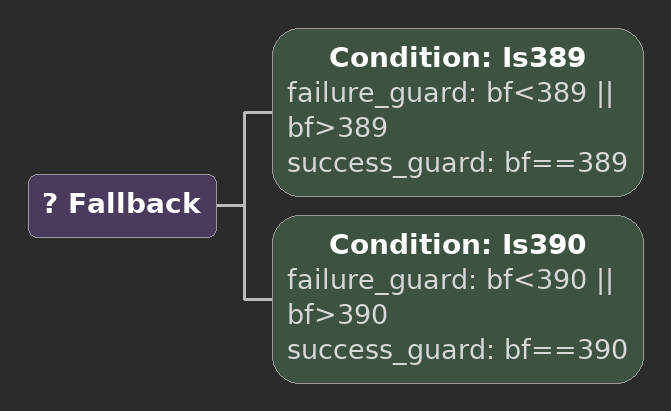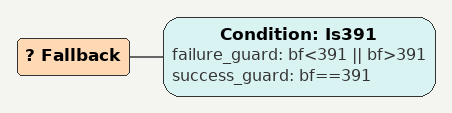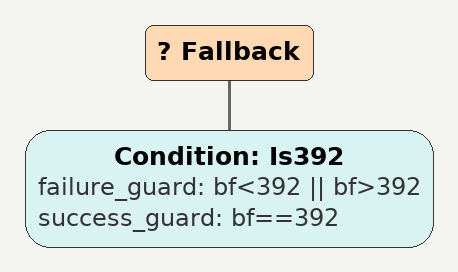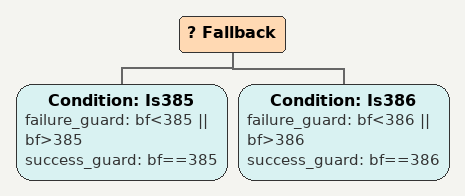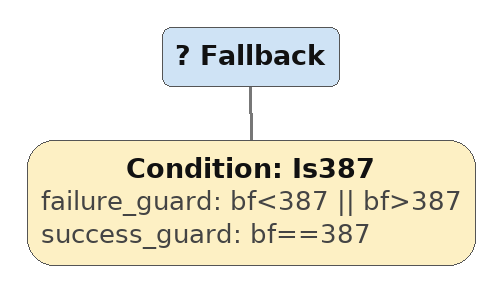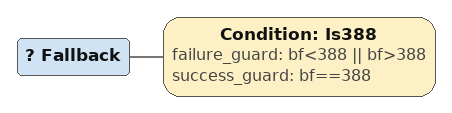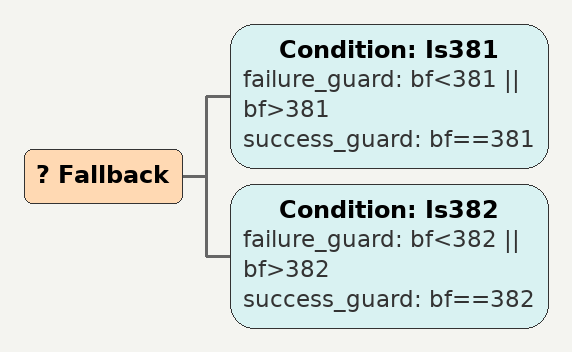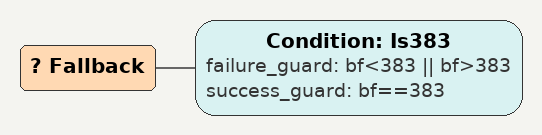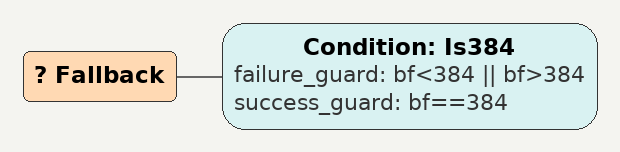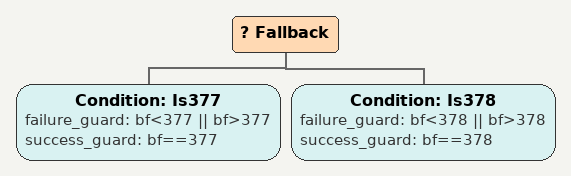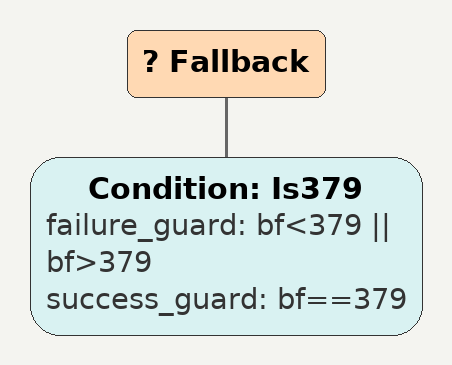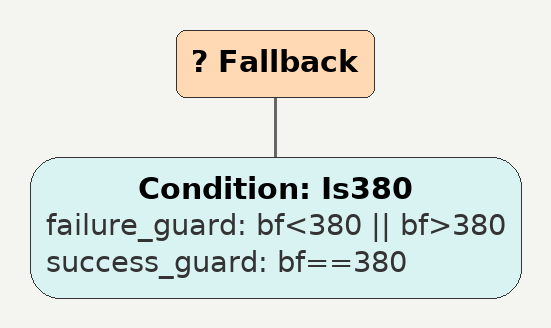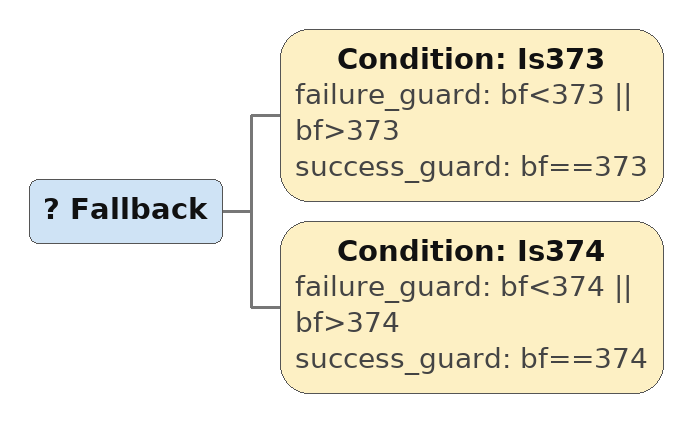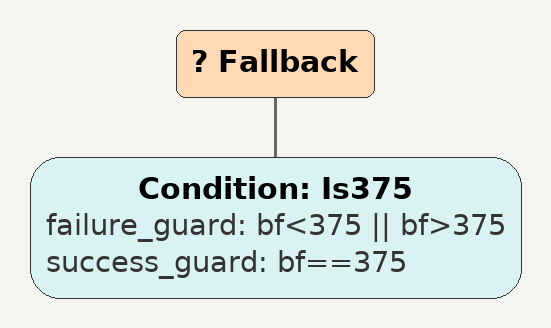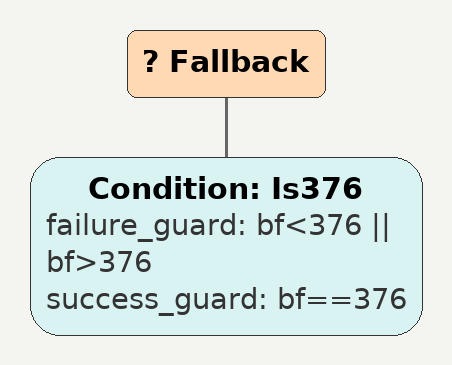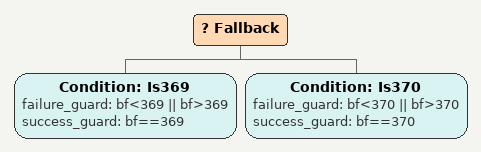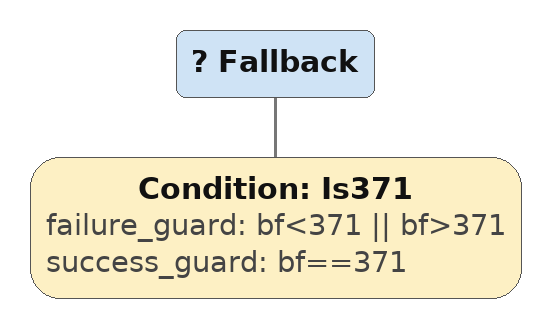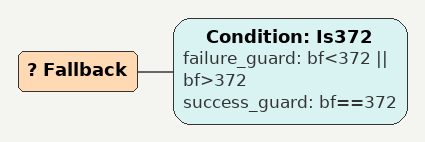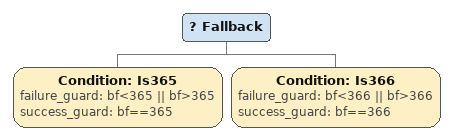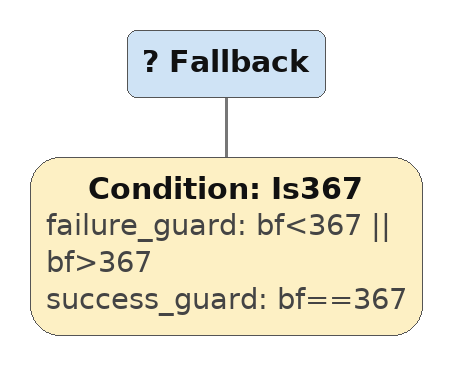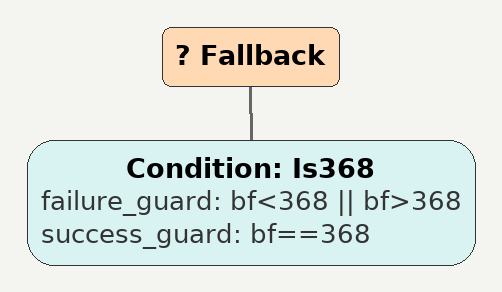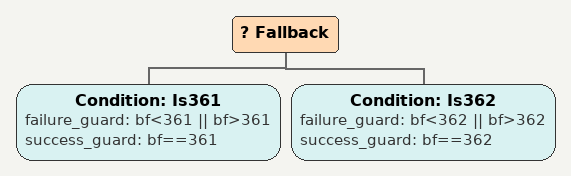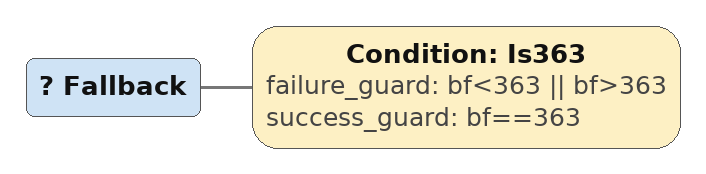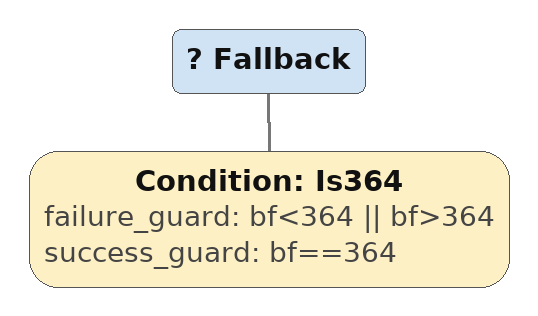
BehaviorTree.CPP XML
<Fallback>
    <Condition ID="Is389" failure_guard="bf&lt;389 || bf>389" success_guard="bf==389"/>
    <Condition ID="Is390" failure_guard="bf&lt;390 || bf>390" success_guard="bf==390"/>
        sequence388
        sequence
        children {
        } end_children
    } end_composite
</Fallback>

<Fallback>
    <Condition ID="Is391" failure_guard="bf&lt;391 || bf>391" success_guard="bf==391"/>
        sequence388
        sequence
        children {
        } end_children
    } end_composite
</Fallback>

<Fallback>
    <Condition ID="Is392" failure_guard="bf&lt;392 || bf>392" success_guard="bf==392"/>
        sequence388
        sequence
        children {
        } end_children
    } end_composite
</Fallback>

<Fallback>
    <Condition ID="Is385" failure_guard="bf&lt;385 || bf>385" success_guard="bf==385"/>
    <Condition ID="Is386" failure_guard="bf&lt;386 || bf>386" success_guard="bf==386"/>
        sequence384
        sequence
        children {
        } end_children
    } end_composite
</Fallback>

<Fallback>
    <Condition ID="Is387" failure_guard="bf&lt;387 || bf>387" success_guard="bf==387"/>
        sequence384
        sequence
        children {
        } end_children
    } end_composite
</Fallback>

<Fallback>
    <Condition ID="Is388" failure_guard="bf&lt;388 || bf>388" success_guard="bf==388"/>
        sequence384
        sequence
        children {
        } end_children
    } end_composite
</Fallback>

<Fallback>
    <Condition ID="Is381" failure_guard="bf&lt;381 || bf>381" success_guard="bf==381"/>
    <Condition ID="Is382" failure_guard="bf&lt;382 || bf>382" success_guard="bf==382"/>
        sequence380
        sequence
        children {
        } end_children
    } end_composite
</Fallback>

<Fallback>
    <Condition ID="Is383" failure_guard="bf&lt;383 || bf>383" success_guard="bf==383"/>
        sequence380
        sequence
        children {
        } end_children
    } end_composite
</Fallback>

<Fallback>
    <Condition ID="Is384" failure_guard="bf&lt;384 || bf>384" success_guard="bf==384"/>
        sequence380
        sequence
        children {
        } end_children
    } end_composite
</Fallback>

<Fallback>
    <Condition ID="Is377" failure_guard="bf&lt;377 || bf>377" success_guard="bf==377"/>
    <Condition ID="Is378" failure_guard="bf&lt;378 || bf>378" success_guard="bf==378"/>
        sequence376
        sequence
        children {
        } end_children
    } end_composite
</Fallback>

<Fallback>
    <Condition ID="Is379" failure_guard="bf&lt;379 || bf>379" success_guard="bf==379"/>
        sequence376
        sequence
        children {
        } end_children
    } end_composite
</Fallback>

<Fallback>
    <Condition ID="Is380" failure_guard="bf&lt;380 || bf>380" success_guard="bf==380"/>
        sequence376
        sequence
        children {
        } end_children
    } end_composite
</Fallback>

<Fallback>
    <Condition ID="Is373" failure_guard="bf&lt;373 || bf>373" success_guard="bf==373"/>
    <Condition ID="Is374" failure_guard="bf&lt;374 || bf>374" success_guard="bf==374"/>
        sequence372
        sequence
        children {
        } end_children
    } end_composite
</Fallback>

<Fallback>
    <Condition ID="Is375" failure_guard="bf&lt;375 || bf>375" success_guard="bf==375"/>
        sequence372
        sequence
        children {
        } end_children
    } end_composite
</Fallback>

<Fallback>
    <Condition ID="Is376" failure_guard="bf&lt;376 || bf>376" success_guard="bf==376"/>
        sequence372
        sequence
        children {
        } end_children
    } end_composite
</Fallback>

<Fallback>
    <Condition ID="Is369" failure_guard="bf&lt;369 || bf>369" success_guard="bf==369"/>
    <Condition ID="Is370" failure_guard="bf&lt;370 || bf>370" success_guard="bf==370"/>
        sequence368
        sequence
        children {
        } end_children
    } end_composite
</Fallback>

<Fallback>
    <Condition ID="Is371" failure_guard="bf&lt;371 || bf>371" success_guard="bf==371"/>
        sequence368
        sequence
        children {
        } end_children
    } end_composite
</Fallback>

<Fallback>
    <Condition ID="Is372" failure_guard="bf&lt;372 || bf>372" success_guard="bf==372"/>
        sequence368
        sequence
        children {
        } end_children
    } end_composite
</Fallback>

<Fallback>
    <Condition ID="Is365" failure_guard="bf&lt;365 || bf>365" success_guard="bf==365"/>
    <Condition ID="Is366" failure_guard="bf&lt;366 || bf>366" success_guard="bf==366"/>
        sequence364
        sequence
        children {
        } end_children
    } end_composite
</Fallback>

<Fallback>
    <Condition ID="Is367" failure_guard="bf&lt;367 || bf>367" success_guard="bf==367"/>
        sequence364
        sequence
        children {
        } end_children
    } end_composite
</Fallback>

<Fallback>
    <Condition ID="Is368" failure_guard="bf&lt;368 || bf>368" success_guard="bf==368"/>
        sequence364
        sequence
        children {
        } end_children
    } end_composite
</Fallback>

<Fallback>
    <Condition ID="Is361" failure_guard="bf&lt;361 || bf>361" success_guard="bf==361"/>
    <Condition ID="Is362" failure_guard="bf&lt;362 || bf>362" success_guard="bf==362"/>
        sequence360
        sequence
        children {
        } end_children
    } end_composite
</Fallback>

<Fallback>
    <Condition ID="Is363" failure_guard="bf&lt;363 || bf>363" success_guard="bf==363"/>
        sequence360
        sequence
        children {
        } end_children
    } end_composite
</Fallback>

<Fallback>
    <Condition ID="Is364" failure_guard="bf&lt;364 || bf>364" success_guard="bf==364"/>
        sequence360
        sequence
        children {
        } end_children
    } end_composite
</Fallback>
